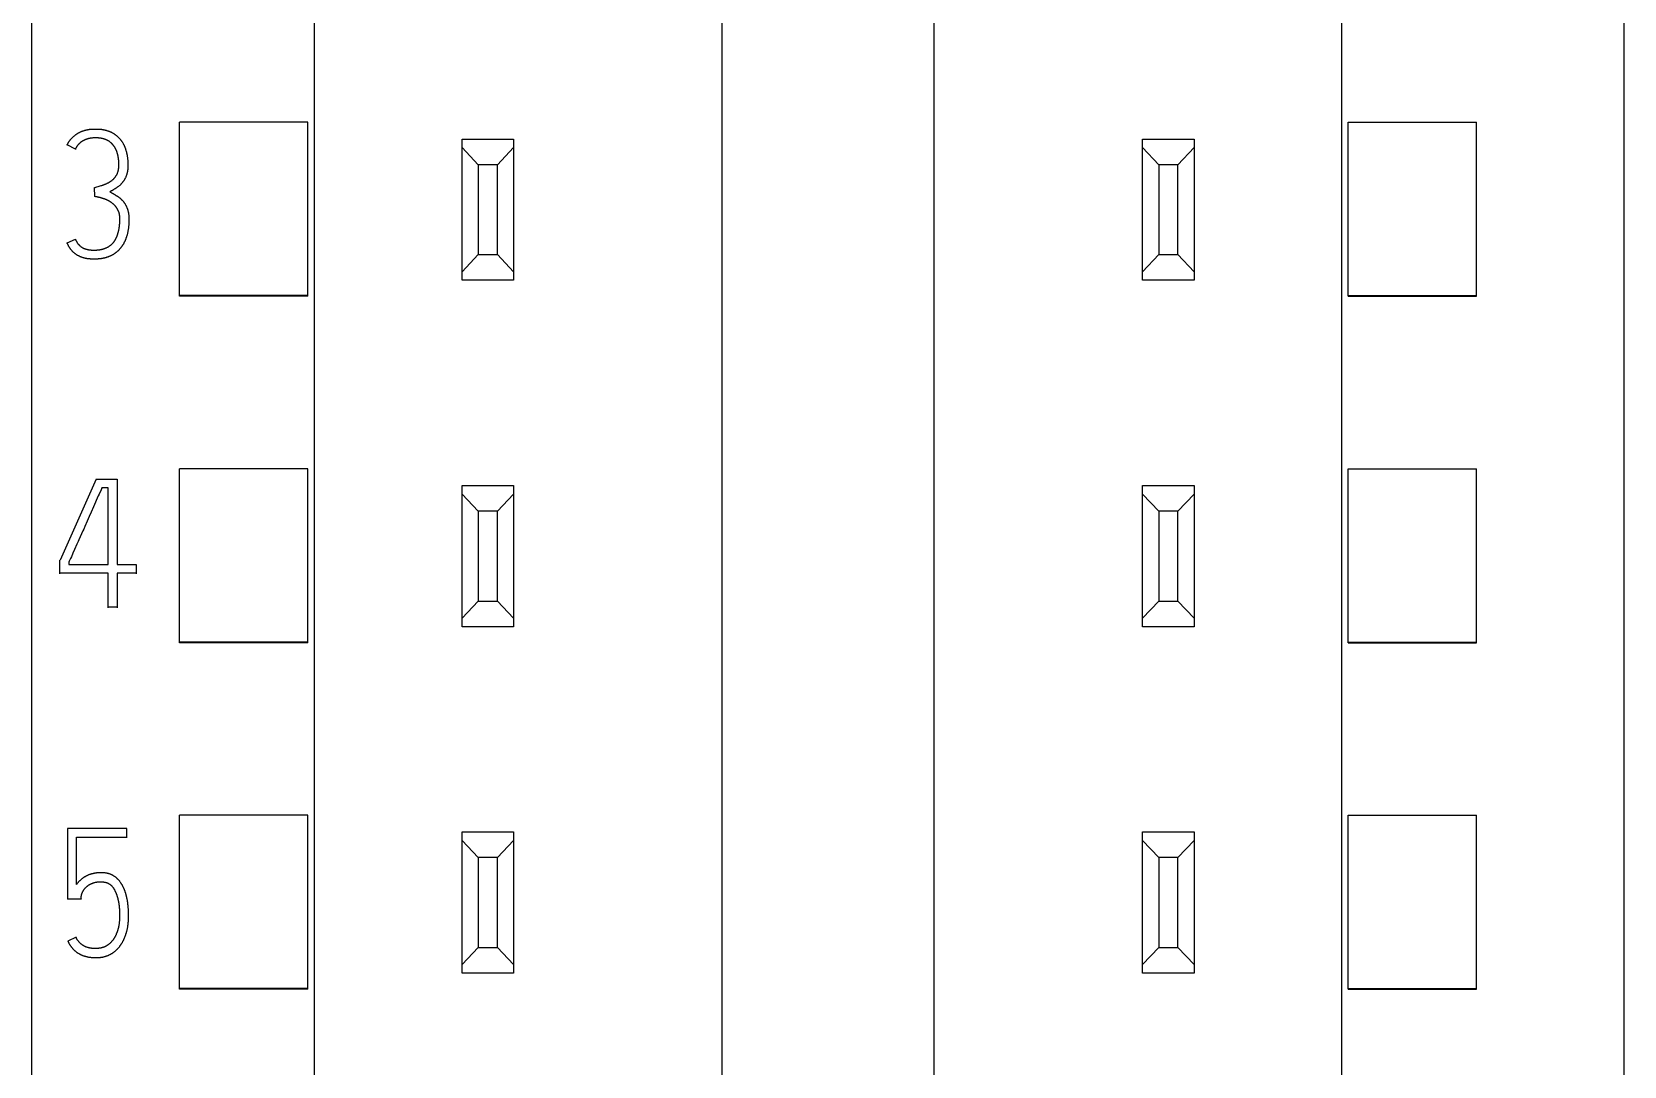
# Model space of a CAD drawing. Extents: x 0 to 594, y 0 to 420.
# Drawn here: x 149.57 to 174.37, y 262.77 to 278.89 of the extents above; entities that cross this region are included whole.
import ezdxf

# ---------------------------------------------------------------- set-up
doc = ezdxf.new("R2010")
doc.units = 0
doc.header["$LTSCALE"] = 32.67
doc.layers.add('20000_FRONT_O', color=7, linetype='CONTINUOUS')
doc.layers.add('20500_FRONT_O_LABELING', color=7, linetype='CONTINUOUS')

msp = doc.modelspace()

# ---------------------------------------------------------------- linework, layer by layer
at = {"layer": '20000_FRONT_O', "color": 7, "linetype": 'CONTINUOUS'}
for p, q in [((149.57, 216.617), (149.57, 363.617)), ((174.37, 216.617), (174.37, 363.617)), ((153.97, 231.617), (153.97, 353.434)), ((169.97, 231.617), (169.97, 353.434)), ((160.32, 242.335), (160.32, 343.817)), ((163.62, 343.817), (163.62, 242.335)), ((151.87, 274.767), (151.87, 277.481)), ((153.87, 277.481), (151.87, 277.481)), ((153.87, 274.767), (153.87, 277.481)), ((170.07, 274.767), (170.07, 277.481)), ((170.07, 277.481), (172.07, 277.481)), ((172.07, 274.767), (172.07, 277.481)), ((156.27, 275.017), (156.27, 277.217)), ((156.27, 277.217), (157.07, 277.217)), ((156.52, 276.817), (156.27, 277.084)), ((157.07, 277.084), (156.82, 276.817)), ((157.07, 277.217), (157.07, 275.017)), ((166.87, 275.017), (166.87, 277.217)), ((166.87, 277.217), (167.67, 277.217)), ((167.12, 276.817), (166.87, 277.084)), ((167.67, 277.084), (167.42, 276.817)), ((167.67, 277.217), (167.67, 275.017)), ((156.52, 276.817), (156.52, 275.417)), ((156.82, 276.817), (156.52, 276.817)), ((156.82, 275.417), (156.82, 276.817)), ((167.12, 276.817), (167.12, 275.417)), ((167.42, 276.817), (167.12, 276.817)), ((167.42, 275.417), (167.42, 276.817)), ((156.27, 275.15), (156.52, 275.417)), ((156.52, 275.417), (156.82, 275.417)), ((156.82, 275.417), (157.07, 275.15)), ((166.87, 275.15), (167.12, 275.417)), ((167.12, 275.417), (167.42, 275.417)), ((167.42, 275.417), (167.67, 275.15)), ((157.07, 275.017), (156.27, 275.017)), ((167.67, 275.017), (166.87, 275.017)), ((153.87, 274.78), (151.87, 274.78)), ((153.87, 274.767), (151.87, 274.767)), ((170.07, 274.78), (172.07, 274.78)), ((170.07, 274.767), (172.07, 274.767)), ((151.87, 269.367), (151.87, 272.079)), ((153.87, 272.079), (151.87, 272.079)), ((153.87, 269.367), (153.87, 272.079)), ((170.07, 269.367), (170.07, 272.079)), ((170.07, 272.079), (172.07, 272.079)), ((172.07, 269.367), (172.07, 272.079)), ((156.27, 269.617), (156.27, 271.817)), ((156.27, 271.817), (157.07, 271.817)), ((157.07, 271.817), (157.07, 269.617)), ((166.87, 269.617), (166.87, 271.817)), ((166.87, 271.817), (167.67, 271.817)), ((167.67, 271.817), (167.67, 269.617)), ((156.52, 271.417), (156.27, 271.684)), ((157.07, 271.684), (156.82, 271.417)), ((167.12, 271.417), (166.87, 271.684)), ((167.67, 271.684), (167.42, 271.417)), ((156.52, 271.417), (156.52, 270.017)), ((156.82, 271.417), (156.52, 271.417)), ((156.82, 270.017), (156.82, 271.417)), ((167.12, 271.417), (167.12, 270.017)), ((167.42, 271.417), (167.12, 271.417)), ((167.42, 270.017), (167.42, 271.417)), ((156.27, 269.75), (156.52, 270.017)), ((156.52, 270.017), (156.82, 270.017)), ((156.82, 270.017), (157.07, 269.75)), ((166.87, 269.75), (167.12, 270.017)), ((167.12, 270.017), (167.42, 270.017)), ((167.42, 270.017), (167.67, 269.75)), ((157.07, 269.617), (156.27, 269.617)), ((167.67, 269.617), (166.87, 269.617)), ((153.87, 269.378), (151.87, 269.378)), ((153.87, 269.367), (151.87, 269.367)), ((170.07, 269.378), (172.07, 269.378)), ((170.07, 269.367), (172.07, 269.367)), ((151.87, 263.967), (151.87, 266.678)), ((153.87, 266.678), (151.87, 266.678)), ((153.87, 263.967), (153.87, 266.678)), ((170.07, 263.967), (170.07, 266.678)), ((170.07, 266.678), (172.07, 266.678)), ((172.07, 263.967), (172.07, 266.678)), ((156.27, 264.217), (156.27, 266.417)), ((156.27, 266.417), (157.07, 266.417)), ((157.07, 266.417), (157.07, 264.217)), ((166.87, 264.217), (166.87, 266.417)), ((166.87, 266.417), (167.67, 266.417)), ((167.67, 266.417), (167.67, 264.217)), ((156.52, 266.017), (156.27, 266.284)), ((157.07, 266.284), (156.82, 266.017)), ((167.12, 266.017), (166.87, 266.284)), ((167.67, 266.284), (167.42, 266.017)), ((156.52, 266.017), (156.52, 264.617)), ((156.82, 266.017), (156.52, 266.017)), ((156.82, 264.617), (156.82, 266.017)), ((167.12, 266.017), (167.12, 264.617)), ((167.42, 266.017), (167.12, 266.017)), ((167.42, 264.617), (167.42, 266.017)), ((156.27, 264.35), (156.52, 264.617)), ((156.52, 264.617), (156.82, 264.617)), ((156.82, 264.617), (157.07, 264.35)), ((166.87, 264.35), (167.12, 264.617)), ((167.12, 264.617), (167.42, 264.617)), ((167.42, 264.617), (167.67, 264.35)), ((157.07, 264.217), (156.27, 264.217)), ((167.67, 264.217), (166.87, 264.217)), ((153.87, 263.977), (151.87, 263.977)), ((153.87, 263.967), (151.87, 263.967)), ((170.07, 263.977), (172.07, 263.977)), ((170.07, 263.967), (172.07, 263.967))]:
    msp.add_line(p, q, dxfattribs=at)
at = {"layer": '20500_FRONT_O_LABELING', "color": 7, "linetype": 'CONTINUOUS'}
for p, q in [((150.119, 277.125), (150.119, 277.119)), ((150.247, 277.061), (150.119, 277.125)), ((150.247, 277.061), (150.247, 277.055)), ((150.544, 276.46), (150.544, 276.453)), ((150.552, 276.321), (150.544, 276.46)), ((150.552, 276.321), (150.552, 276.315)), ((150.566, 276.466), (150.582, 276.471)), ((150.582, 276.471), (150.604, 276.478)), ((150.604, 276.478), (150.648, 276.491)), ((150.648, 276.491), (150.659, 276.495)), ((150.659, 276.495), (150.67, 276.499)), ((150.119, 275.598), (150.247, 275.656)), ((150.119, 275.598), (150.119, 275.591)), ((150.569, 271.918), (150.009, 270.653)), ((150.569, 271.918), (150.899, 271.918)), ((150.899, 271.918), (150.899, 270.587)), ((150.605, 271.654), (150.532, 271.486)), ((150.618, 271.682), (150.605, 271.654)), ((150.648, 271.751), (150.618, 271.682)), ((150.66, 271.779), (150.648, 271.751)), ((150.66, 271.779), (150.66, 271.773)), ((150.757, 271.779), (150.66, 271.779)), ((150.757, 270.587), (150.757, 271.779)), ((150.464, 271.333), (150.433, 271.263)), ((150.495, 271.403), (150.464, 271.333)), ((150.532, 271.486), (150.495, 271.403)), ((150.365, 271.11), (150.303, 270.971)), ((150.377, 271.138), (150.365, 271.11)), ((150.396, 271.18), (150.377, 271.138)), ((150.433, 271.263), (150.396, 271.18)), ((150.235, 270.818), (150.21, 270.762)), ((150.272, 270.901), (150.235, 270.818)), ((150.29, 270.943), (150.272, 270.901)), ((150.303, 270.971), (150.29, 270.943)), ((150.008, 270.442), (150.008, 270.654)), ((150.147, 270.623), (150.147, 270.587)), ((150.147, 270.587), (150.757, 270.587)), ((150.185, 270.706), (150.172, 270.679)), ((150.21, 270.762), (150.185, 270.706)), ((150.899, 270.587), (151.193, 270.587)), ((151.193, 270.587), (151.193, 270.442)), ((150.757, 270.449), (150.008, 270.449)), ((150.757, 269.913), (150.757, 270.449)), ((150.899, 270.449), (150.899, 269.913)), ((151.193, 270.449), (150.899, 270.449)), ((150.899, 269.919), (150.757, 269.919)), ((150.125, 266.473), (150.125, 265.369)), ((151.049, 266.473), (150.125, 266.473)), ((151.049, 266.328), (151.049, 266.473)), ((150.264, 265.597), (150.264, 266.334)), ((150.264, 266.334), (151.049, 266.334)), ((150.125, 265.375), (150.336, 265.375)), ((150.336, 265.375), (150.336, 265.369)), ((150.934, 265.205), (150.935, 265.193)), ((150.935, 265.193), (150.935, 265.181)), ((150.935, 265.181), (150.936, 265.169)), ((150.936, 265.169), (150.936, 265.157)), ((151.076, 265.133), (151.076, 265.147)), ((151.076, 265.12), (151.076, 265.133)), ((150.258, 264.776), (150.13, 264.717)), ((150.13, 264.717), (150.13, 264.711)), ((150.531, 264.461), (150.545, 264.46))]:
    msp.add_line(p, q, dxfattribs=at)
for points in [[(150.119, 277.125), (150.122, 277.131), (150.125, 277.137), (150.128, 277.143), (150.131, 277.15), (150.135, 277.156), (150.138, 277.161), (150.142, 277.167), (150.145, 277.173), (150.149, 277.179), (150.153, 277.185), (150.157, 277.19), (150.161, 277.196), (150.165, 277.201), (150.169, 277.206), (150.173, 277.212), (150.178, 277.217), (150.182, 277.222), (150.187, 277.227), (150.191, 277.232), (150.196, 277.237), (150.201, 277.242), (150.206, 277.247), (150.211, 277.252), (150.216, 277.256), (150.221, 277.261), (150.226, 277.265), (150.232, 277.27), (150.237, 277.274), (150.243, 277.278), (150.248, 277.282), (150.254, 277.286), (150.259, 277.29), (150.265, 277.294), (150.271, 277.298), (150.276, 277.301), (150.282, 277.305), (150.288, 277.309), (150.294, 277.312), (150.3, 277.315), (150.306, 277.319), (150.312, 277.322), (150.319, 277.325), (150.325, 277.328), (150.331, 277.33), (150.337, 277.333), (150.344, 277.336), (150.35, 277.338), (150.356, 277.341), (150.363, 277.343), (150.369, 277.346), (150.376, 277.348), (150.382, 277.35), (150.389, 277.352), (150.395, 277.354), (150.402, 277.355), (150.408, 277.357), (150.415, 277.359), (150.422, 277.36), (150.429, 277.362), (150.435, 277.363), (150.442, 277.364), (150.449, 277.365), (150.456, 277.367), (150.462, 277.368), (150.469, 277.369), (150.476, 277.369), (150.483, 277.37), (150.49, 277.371), (150.496, 277.371), (150.503, 277.372), (150.51, 277.373), (150.517, 277.373), (150.524, 277.373), (150.53, 277.374), (150.537, 277.374), (150.544, 277.374), (150.551, 277.374), (150.558, 277.374), (150.564, 277.374), (150.571, 277.374), (150.578, 277.374), (150.585, 277.374), (150.592, 277.374), (150.598, 277.373), (150.605, 277.373), (150.612, 277.373), (150.619, 277.372), (150.626, 277.372), (150.633, 277.371), (150.639, 277.37), (150.646, 277.37), (150.653, 277.369), (150.66, 277.368), (150.667, 277.367), (150.673, 277.366), (150.68, 277.364), (150.687, 277.363), (150.694, 277.362), (150.7, 277.361), (150.707, 277.359), (150.714, 277.357), (150.72, 277.356), (150.727, 277.354), (150.733, 277.352), (150.74, 277.35), (150.747, 277.348), (150.753, 277.346), (150.759, 277.344), (150.766, 277.342), (150.772, 277.339), (150.779, 277.337), (150.785, 277.334), (150.791, 277.331), (150.798, 277.329), (150.804, 277.326), (150.81, 277.323), (150.816, 277.32), (150.822, 277.316), (150.828, 277.313), (150.834, 277.31), (150.84, 277.306), (150.846, 277.303), (150.852, 277.299), (150.857, 277.295), (150.863, 277.291), (150.868, 277.288), (150.874, 277.283), (150.879, 277.279), (150.885, 277.275), (150.89, 277.271), (150.895, 277.266), (150.9, 277.262), (150.905, 277.257), (150.91, 277.253), (150.915, 277.248), (150.92, 277.243), (150.925, 277.238), (150.93, 277.233), (150.934, 277.228), (150.939, 277.223), (150.943, 277.218), (150.948, 277.212), (150.952, 277.207), (150.956, 277.202), (150.96, 277.196), (150.964, 277.191), (150.968, 277.185), (150.972, 277.179), (150.975, 277.174), (150.979, 277.168), (150.983, 277.162), (150.986, 277.156), (150.99, 277.15), (150.993, 277.144), (150.996, 277.138), (150.999, 277.132), (151.002, 277.126), (151.005, 277.12), (151.008, 277.113), (151.011, 277.107), (151.014, 277.101), (151.016, 277.095), (151.019, 277.088), (151.021, 277.082), (151.024, 277.075), (151.026, 277.069), (151.028, 277.063), (151.03, 277.056), (151.032, 277.05), (151.034, 277.043), (151.036, 277.037), (151.038, 277.03), (151.04, 277.023), (151.042, 277.017), (151.043, 277.01), (151.045, 277.004), (151.046, 276.997), (151.048, 276.99), (151.049, 276.984), (151.05, 276.977), (151.052, 276.97), (151.053, 276.964), (151.054, 276.957), (151.055, 276.95), (151.056, 276.943), (151.057, 276.937), (151.058, 276.93), (151.059, 276.923), (151.06, 276.916), (151.06, 276.909), (151.061, 276.903), (151.062, 276.896), (151.062, 276.889), (151.063, 276.882), (151.063, 276.875), (151.064, 276.869), (151.064, 276.862), (151.064, 276.855), (151.065, 276.848)], [(150.621, 277.233), (150.615, 277.233), (150.609, 277.234), (150.603, 277.234), (150.598, 277.235), (150.592, 277.235), (150.586, 277.235), (150.58, 277.235), (150.575, 277.236), (150.569, 277.236), (150.563, 277.236), (150.557, 277.236), (150.551, 277.236), (150.546, 277.235), (150.54, 277.235), (150.534, 277.235), (150.528, 277.234), (150.522, 277.234), (150.517, 277.234), (150.511, 277.233), (150.505, 277.232), (150.499, 277.232), (150.494, 277.231), (150.488, 277.23), (150.482, 277.229), (150.476, 277.229), (150.471, 277.228), (150.465, 277.227), (150.459, 277.225), (150.454, 277.224), (150.448, 277.223), (150.442, 277.221), (150.437, 277.22), (150.431, 277.218), (150.426, 277.217), (150.42, 277.215), (150.415, 277.213), (150.409, 277.211), (150.404, 277.209), (150.398, 277.207), (150.393, 277.205), (150.388, 277.202), (150.382, 277.2), (150.377, 277.197), (150.372, 277.194), (150.367, 277.192), (150.362, 277.189), (150.357, 277.186), (150.352, 277.183), (150.347, 277.179), (150.343, 277.176), (150.338, 277.173), (150.333, 277.169), (150.329, 277.165), (150.324, 277.162), (150.32, 277.158), (150.315, 277.154), (150.311, 277.15), (150.307, 277.146), (150.303, 277.142), (150.299, 277.138), (150.295, 277.133), (150.291, 277.129), (150.287, 277.125), (150.284, 277.12), (150.28, 277.116), (150.277, 277.111), (150.274, 277.106), (150.27, 277.101), (150.267, 277.097), (150.264, 277.092), (150.261, 277.087), (150.258, 277.082), (150.255, 277.077), (150.252, 277.071), (150.25, 277.066), (150.247, 277.061)], [(150.67, 276.499), (150.676, 276.5), (150.681, 276.502), (150.687, 276.504), (150.692, 276.506), (150.697, 276.508), (150.703, 276.51), (150.708, 276.512), (150.714, 276.514), (150.719, 276.516), (150.724, 276.519), (150.729, 276.521), (150.735, 276.523), (150.74, 276.526), (150.745, 276.528), (150.75, 276.531), (150.755, 276.534), (150.761, 276.536), (150.766, 276.539), (150.771, 276.542), (150.776, 276.545), (150.781, 276.548), (150.785, 276.551), (150.79, 276.554), (150.795, 276.557), (150.8, 276.56), (150.804, 276.564), (150.809, 276.567), (150.814, 276.571), (150.818, 276.574), (150.823, 276.578), (150.827, 276.582), (150.831, 276.585), (150.836, 276.589), (150.84, 276.593), (150.844, 276.598), (150.848, 276.602), (150.852, 276.606), (150.856, 276.61), (150.859, 276.615), (150.863, 276.619), (150.867, 276.623), (150.87, 276.628), (150.874, 276.633), (150.877, 276.637), (150.88, 276.642), (150.883, 276.647), (150.886, 276.652), (150.889, 276.657), (150.892, 276.662), (150.895, 276.667), (150.897, 276.672), (150.9, 276.677), (150.902, 276.683), (150.904, 276.688), (150.906, 276.693), (150.908, 276.699), (150.91, 276.704), (150.912, 276.71), (150.913, 276.715), (150.915, 276.721), (150.916, 276.726), (150.917, 276.732), (150.918, 276.738), (150.919, 276.743), (150.92, 276.749), (150.921, 276.755), (150.921, 276.76), (150.922, 276.766), (150.922, 276.772), (150.923, 276.778), (150.923, 276.784), (150.923, 276.789), (150.924, 276.795), (150.924, 276.801), (150.924, 276.807), (150.924, 276.812), (150.924, 276.818), (150.924, 276.824), (150.924, 276.83), (150.924, 276.835), (150.924, 276.841), (150.924, 276.847), (150.924, 276.853), (150.923, 276.858), (150.923, 276.864), (150.923, 276.87), (150.922, 276.875), (150.922, 276.881), (150.922, 276.887), (150.921, 276.893), (150.921, 276.898), (150.92, 276.904), (150.919, 276.91), (150.919, 276.915), (150.918, 276.921), (150.917, 276.927), (150.916, 276.932), (150.915, 276.938), (150.914, 276.944), (150.913, 276.949), (150.912, 276.955), (150.911, 276.961), (150.91, 276.966), (150.908, 276.972), (150.907, 276.978), (150.905, 276.983), (150.904, 276.989), (150.902, 276.995), (150.901, 277), (150.899, 277.006), (150.897, 277.011), (150.895, 277.017), (150.893, 277.022), (150.891, 277.027), (150.889, 277.033), (150.887, 277.038), (150.884, 277.043), (150.882, 277.049), (150.879, 277.054), (150.877, 277.059), (150.874, 277.064), (150.872, 277.069), (150.869, 277.074), (150.866, 277.079), (150.863, 277.084), (150.86, 277.089), (150.857, 277.094), (150.854, 277.099), (150.85, 277.104), (150.847, 277.109), (150.843, 277.113), (150.84, 277.118), (150.836, 277.123), (150.833, 277.127), (150.829, 277.131), (150.825, 277.136), (150.821, 277.14), (150.817, 277.144), (150.813, 277.148), (150.809, 277.152), (150.805, 277.156), (150.801, 277.16), (150.796, 277.164), (150.792, 277.168), (150.787, 277.171), (150.783, 277.175), (150.778, 277.178), (150.773, 277.182), (150.768, 277.185), (150.763, 277.188), (150.758, 277.191), (150.753, 277.194), (150.748, 277.197), (150.743, 277.199), (150.738, 277.202), (150.733, 277.204), (150.727, 277.207), (150.722, 277.209), (150.717, 277.211), (150.711, 277.213), (150.706, 277.215), (150.7, 277.217), (150.695, 277.218), (150.689, 277.22), (150.683, 277.221), (150.678, 277.223), (150.672, 277.224), (150.666, 277.226), (150.661, 277.227), (150.655, 277.228), (150.649, 277.229), (150.644, 277.23), (150.638, 277.231), (150.632, 277.231), (150.626, 277.232), (150.621, 277.233)], [(151.065, 276.807), (151.065, 276.8), (151.065, 276.794), (151.065, 276.787), (151.065, 276.78), (151.064, 276.773), (151.064, 276.766), (151.064, 276.76), (151.063, 276.753), (151.063, 276.746), (151.062, 276.739), (151.061, 276.733), (151.06, 276.726), (151.059, 276.719), (151.058, 276.712), (151.057, 276.705), (151.056, 276.699), (151.054, 276.692), (151.053, 276.685), (151.051, 276.678), (151.049, 276.672), (151.047, 276.665), (151.045, 276.659), (151.043, 276.652), (151.041, 276.646), (151.039, 276.639), (151.036, 276.633), (151.033, 276.627), (151.031, 276.621), (151.028, 276.614), (151.025, 276.608), (151.022, 276.602), (151.018, 276.596), (151.015, 276.59), (151.012, 276.584), (151.008, 276.578), (151.004, 276.572), (151.001, 276.567), (150.997, 276.561), (150.993, 276.555), (150.989, 276.55), (150.984, 276.545), (150.98, 276.539), (150.976, 276.534), (150.971, 276.529), (150.967, 276.524), (150.962, 276.519), (150.957, 276.514), (150.953, 276.509), (150.948, 276.504), (150.943, 276.5), (150.938, 276.495), (150.932, 276.49), (150.927, 276.486), (150.922, 276.482), (150.917, 276.477), (150.911, 276.473), (150.906, 276.469), (150.9, 276.465), (150.895, 276.461), (150.889, 276.457), (150.883, 276.453), (150.877, 276.45), (150.872, 276.446), (150.866, 276.442), (150.86, 276.439), (150.854, 276.435), (150.848, 276.432), (150.842, 276.428), (150.837, 276.425), (150.831, 276.422), (150.825, 276.418), (150.819, 276.415), (150.813, 276.412), (150.807, 276.408), (150.801, 276.405), (150.795, 276.402), (150.788, 276.399), (150.782, 276.396)], [(151.065, 276.848), (151.065, 276.841), (151.065, 276.835), (151.065, 276.828), (151.065, 276.821), (151.065, 276.814), (151.065, 276.806)], [(150.544, 276.46), (150.549, 276.461), (150.566, 276.466)], [(150.931, 276.055), (150.93, 276.061), (150.928, 276.066), (150.927, 276.072), (150.925, 276.078), (150.923, 276.083), (150.921, 276.089), (150.919, 276.094), (150.916, 276.099), (150.914, 276.105), (150.911, 276.11), (150.909, 276.115), (150.906, 276.12), (150.903, 276.126), (150.9, 276.131), (150.897, 276.136), (150.894, 276.141), (150.89, 276.145), (150.887, 276.15), (150.883, 276.155), (150.88, 276.16), (150.876, 276.164), (150.873, 276.169), (150.869, 276.173), (150.865, 276.178), (150.861, 276.182), (150.857, 276.186), (150.853, 276.19), (150.849, 276.195), (150.844, 276.199), (150.84, 276.203), (150.836, 276.206), (150.831, 276.21), (150.827, 276.214), (150.822, 276.218), (150.817, 276.221), (150.813, 276.225), (150.808, 276.228), (150.803, 276.231), (150.798, 276.234), (150.793, 276.238), (150.788, 276.241), (150.783, 276.244), (150.778, 276.247), (150.773, 276.25), (150.768, 276.253), (150.763, 276.255), (150.758, 276.258), (150.752, 276.261), (150.747, 276.263), (150.742, 276.266), (150.737, 276.268), (150.731, 276.271), (150.726, 276.273), (150.721, 276.275), (150.715, 276.277), (150.71, 276.28), (150.704, 276.282), (150.699, 276.284), (150.693, 276.286), (150.688, 276.287), (150.682, 276.289), (150.677, 276.291), (150.671, 276.293), (150.666, 276.294), (150.66, 276.296), (150.655, 276.298), (150.649, 276.299), (150.643, 276.301), (150.638, 276.302), (150.632, 276.304), (150.626, 276.305), (150.621, 276.307), (150.615, 276.308), (150.609, 276.31), (150.604, 276.311), (150.598, 276.312), (150.592, 276.313), (150.587, 276.315), (150.581, 276.316), (150.575, 276.317), (150.569, 276.318), (150.564, 276.319), (150.558, 276.32), (150.552, 276.321)], [(150.782, 276.396), (150.788, 276.393), (150.794, 276.39), (150.8, 276.387), (150.806, 276.384), (150.811, 276.38), (150.817, 276.377), (150.823, 276.374), (150.829, 276.371), (150.834, 276.367), (150.84, 276.364), (150.846, 276.361), (150.851, 276.357), (150.857, 276.354), (150.863, 276.351), (150.868, 276.347), (150.874, 276.344), (150.879, 276.34), (150.885, 276.337), (150.89, 276.333), (150.896, 276.33), (150.901, 276.326), (150.907, 276.322), (150.912, 276.319), (150.918, 276.315), (150.923, 276.311), (150.928, 276.307), (150.933, 276.303), (150.938, 276.299), (150.944, 276.295), (150.949, 276.29), (150.954, 276.286), (150.959, 276.281), (150.963, 276.277), (150.968, 276.272), (150.973, 276.268), (150.977, 276.263), (150.982, 276.258), (150.986, 276.253), (150.99, 276.248), (150.995, 276.243), (150.999, 276.238), (151.003, 276.233), (151.007, 276.227), (151.01, 276.222), (151.014, 276.217), (151.018, 276.211), (151.021, 276.206), (151.025, 276.2), (151.028, 276.194), (151.031, 276.188), (151.034, 276.182), (151.037, 276.177), (151.04, 276.171), (151.043, 276.165), (151.046, 276.159), (151.048, 276.153), (151.051, 276.146), (151.053, 276.14), (151.055, 276.134), (151.058, 276.128), (151.06, 276.122), (151.062, 276.115), (151.064, 276.109), (151.065, 276.103), (151.067, 276.097), (151.069, 276.09), (151.07, 276.084), (151.072, 276.077), (151.073, 276.071), (151.074, 276.064), (151.075, 276.058), (151.076, 276.051), (151.077, 276.045), (151.078, 276.038), (151.079, 276.031), (151.079, 276.025), (151.08, 276.018), (151.08, 276.012), (151.081, 276.005), (151.081, 275.999), (151.081, 275.992), (151.082, 275.986), (151.082, 275.979), (151.082, 275.973), (151.082, 275.966), (151.082, 275.959), (151.082, 275.953), (151.082, 275.946), (151.082, 275.94), (151.082, 275.933), (151.081, 275.927), (151.081, 275.92), (151.081, 275.914), (151.081, 275.907), (151.08, 275.9), (151.08, 275.894), (151.079, 275.887), (151.079, 275.881), (151.078, 275.874), (151.078, 275.868), (151.077, 275.861), (151.077, 275.855), (151.076, 275.848), (151.075, 275.841), (151.074, 275.835), (151.074, 275.828), (151.073, 275.822), (151.072, 275.815), (151.071, 275.809), (151.07, 275.802), (151.069, 275.796), (151.067, 275.789), (151.066, 275.783), (151.065, 275.777), (151.064, 275.77), (151.062, 275.764), (151.061, 275.757), (151.06, 275.751), (151.058, 275.745), (151.057, 275.738), (151.055, 275.732), (151.053, 275.726), (151.052, 275.719), (151.05, 275.713), (151.048, 275.707), (151.046, 275.701), (151.044, 275.694), (151.042, 275.688), (151.04, 275.682), (151.038, 275.676), (151.036, 275.67), (151.034, 275.664), (151.032, 275.657), (151.029, 275.651), (151.027, 275.645), (151.024, 275.639), (151.022, 275.633), (151.019, 275.627), (151.016, 275.621), (151.013, 275.615), (151.01, 275.609), (151.007, 275.603), (151.004, 275.598), (151.001, 275.592), (150.998, 275.586), (150.995, 275.58), (150.991, 275.574), (150.988, 275.569), (150.984, 275.563), (150.981, 275.558), (150.977, 275.552), (150.973, 275.547), (150.97, 275.541), (150.966, 275.536), (150.962, 275.531), (150.958, 275.526), (150.954, 275.52), (150.95, 275.515), (150.945, 275.51), (150.941, 275.505), (150.937, 275.5), (150.932, 275.496), (150.928, 275.491), (150.923, 275.486), (150.918, 275.481), (150.914, 275.477), (150.909, 275.472), (150.904, 275.468), (150.899, 275.463), (150.894, 275.459), (150.889, 275.455), (150.884, 275.451), (150.878, 275.447), (150.873, 275.443), (150.868, 275.439), (150.863, 275.435), (150.857, 275.431), (150.852, 275.428), (150.846, 275.424), (150.841, 275.42), (150.835, 275.417), (150.829, 275.414), (150.824, 275.411), (150.818, 275.407), (150.812, 275.404), (150.806, 275.401), (150.8, 275.398), (150.794, 275.396), (150.788, 275.393), (150.782, 275.39), (150.776, 275.388), (150.77, 275.385), (150.764, 275.383), (150.757, 275.38), (150.751, 275.378), (150.745, 275.376), (150.739, 275.374), (150.732, 275.372), (150.726, 275.37)], [(150.247, 275.656), (150.249, 275.65), (150.252, 275.645), (150.254, 275.64), (150.257, 275.635), (150.26, 275.629), (150.263, 275.624), (150.265, 275.619), (150.268, 275.614), (150.271, 275.609), (150.275, 275.604), (150.278, 275.599), (150.281, 275.595), (150.285, 275.59), (150.288, 275.585), (150.292, 275.581), (150.296, 275.576), (150.3, 275.572), (150.304, 275.567), (150.308, 275.563), (150.312, 275.559), (150.316, 275.555), (150.321, 275.551), (150.325, 275.547), (150.33, 275.544), (150.334, 275.54), (150.339, 275.537), (150.344, 275.533), (150.349, 275.53), (150.354, 275.527), (150.359, 275.524), (150.364, 275.521), (150.369, 275.519), (150.375, 275.516), (150.38, 275.514), (150.386, 275.511), (150.391, 275.509), (150.397, 275.507), (150.402, 275.505), (150.408, 275.504), (150.413, 275.502), (150.419, 275.5), (150.425, 275.499), (150.43, 275.498), (150.436, 275.496), (150.442, 275.495), (150.448, 275.494), (150.453, 275.493), (150.459, 275.492), (150.465, 275.491), (150.471, 275.491), (150.477, 275.49), (150.483, 275.489), (150.489, 275.489), (150.494, 275.488), (150.5, 275.488), (150.506, 275.488), (150.512, 275.487), (150.518, 275.487), (150.524, 275.487), (150.529, 275.487), (150.535, 275.487), (150.541, 275.487), (150.547, 275.487), (150.553, 275.487), (150.559, 275.487), (150.564, 275.487), (150.57, 275.488), (150.576, 275.488), (150.582, 275.488), (150.588, 275.489), (150.593, 275.489), (150.599, 275.49), (150.605, 275.49), (150.611, 275.491), (150.617, 275.492), (150.623, 275.492), (150.628, 275.493), (150.634, 275.494), (150.64, 275.495), (150.646, 275.496), (150.652, 275.497), (150.657, 275.499), (150.663, 275.5), (150.669, 275.501), (150.674, 275.503), (150.68, 275.504), (150.686, 275.506), (150.691, 275.508), (150.697, 275.51), (150.703, 275.511), (150.708, 275.513), (150.714, 275.515), (150.719, 275.518), (150.724, 275.52), (150.73, 275.522), (150.735, 275.525), (150.74, 275.527), (150.746, 275.53), (150.751, 275.533), (150.756, 275.535), (150.761, 275.538), (150.766, 275.541), (150.771, 275.544), (150.776, 275.548), (150.781, 275.551), (150.786, 275.554), (150.791, 275.558), (150.795, 275.561), (150.8, 275.565), (150.804, 275.569), (150.809, 275.573), (150.813, 275.577), (150.817, 275.581), (150.821, 275.585), (150.825, 275.589), (150.829, 275.593), (150.833, 275.598), (150.837, 275.602), (150.841, 275.607), (150.845, 275.611), (150.848, 275.616), (150.852, 275.621), (150.855, 275.625), (150.859, 275.63), (150.862, 275.635), (150.865, 275.64), (150.868, 275.645), (150.871, 275.65), (150.874, 275.655), (150.877, 275.661), (150.879, 275.666), (150.882, 275.671), (150.885, 275.676), (150.887, 275.682), (150.889, 275.687), (150.892, 275.693), (150.894, 275.698), (150.896, 275.703), (150.898, 275.709), (150.9, 275.714), (150.902, 275.72), (150.904, 275.726), (150.906, 275.731), (150.908, 275.737), (150.91, 275.742), (150.911, 275.748), (150.913, 275.754), (150.914, 275.759), (150.916, 275.765), (150.917, 275.771), (150.919, 275.776), (150.92, 275.782), (150.921, 275.788), (150.922, 275.793), (150.924, 275.799), (150.925, 275.805), (150.926, 275.81), (150.927, 275.816), (150.928, 275.822), (150.929, 275.828), (150.93, 275.834), (150.931, 275.839), (150.932, 275.845), (150.933, 275.851), (150.933, 275.857), (150.934, 275.863), (150.935, 275.868), (150.935, 275.874), (150.936, 275.88), (150.937, 275.886), (150.937, 275.892), (150.938, 275.898), (150.938, 275.903), (150.939, 275.909), (150.939, 275.915), (150.939, 275.921), (150.94, 275.927), (150.94, 275.933), (150.94, 275.939), (150.94, 275.944), (150.94, 275.95), (150.941, 275.956), (150.941, 275.962), (150.941, 275.968), (150.94, 275.974), (150.94, 275.98), (150.94, 275.985), (150.94, 275.991), (150.94, 275.997), (150.939, 276.003), (150.939, 276.009), (150.938, 276.015), (150.938, 276.021), (150.937, 276.026), (150.936, 276.032), (150.935, 276.038), (150.934, 276.044), (150.933, 276.05), (150.931, 276.055)], [(150.726, 275.37), (150.72, 275.368), (150.713, 275.367), (150.707, 275.365), (150.701, 275.363), (150.694, 275.362), (150.688, 275.36), (150.681, 275.359), (150.675, 275.358), (150.669, 275.357), (150.662, 275.355), (150.656, 275.354), (150.649, 275.353), (150.643, 275.352), (150.636, 275.351), (150.629, 275.351), (150.623, 275.35), (150.616, 275.349), (150.61, 275.349), (150.603, 275.348), (150.597, 275.347), (150.59, 275.347), (150.583, 275.347), (150.577, 275.346), (150.57, 275.346), (150.563, 275.346), (150.557, 275.346), (150.55, 275.346), (150.544, 275.345), (150.537, 275.345), (150.53, 275.345), (150.524, 275.346), (150.517, 275.346), (150.511, 275.346), (150.504, 275.346), (150.498, 275.346), (150.491, 275.347), (150.484, 275.347), (150.478, 275.348), (150.471, 275.348), (150.465, 275.349), (150.458, 275.35), (150.452, 275.35), (150.445, 275.351), (150.438, 275.352), (150.432, 275.353), (150.425, 275.354), (150.419, 275.355), (150.412, 275.357), (150.406, 275.358), (150.399, 275.359), (150.393, 275.361), (150.386, 275.363), (150.38, 275.364), (150.374, 275.366), (150.367, 275.368), (150.361, 275.37), (150.355, 275.372), (150.349, 275.375), (150.342, 275.377), (150.336, 275.379), (150.33, 275.382), (150.324, 275.384), (150.318, 275.387), (150.312, 275.39), (150.306, 275.392), (150.3, 275.395), (150.294, 275.398), (150.288, 275.402), (150.283, 275.405), (150.277, 275.408), (150.271, 275.412), (150.266, 275.415), (150.26, 275.419), (150.255, 275.422), (150.249, 275.426), (150.244, 275.43), (150.239, 275.434), (150.233, 275.438), (150.228, 275.442), (150.223, 275.447), (150.218, 275.451), (150.214, 275.456), (150.209, 275.46), (150.204, 275.465), (150.199, 275.47), (150.195, 275.475), (150.191, 275.48), (150.186, 275.485), (150.182, 275.49), (150.178, 275.495), (150.174, 275.5), (150.171, 275.506), (150.167, 275.511), (150.163, 275.517), (150.16, 275.522), (150.156, 275.528), (150.153, 275.533), (150.149, 275.539), (150.146, 275.545), (150.143, 275.55), (150.14, 275.556), (150.137, 275.562), (150.134, 275.568), (150.131, 275.574), (150.128, 275.58), (150.125, 275.586), (150.122, 275.592), (150.119, 275.598)], [(150.172, 270.679), (150.153, 270.637), (150.147, 270.623)], [(150.342, 265.681), (150.337, 265.677), (150.332, 265.672), (150.327, 265.668), (150.322, 265.663), (150.317, 265.658), (150.312, 265.654), (150.307, 265.649), (150.302, 265.644), (150.298, 265.639), (150.293, 265.634), (150.289, 265.629), (150.284, 265.624), (150.28, 265.619), (150.276, 265.613), (150.272, 265.608), (150.268, 265.602), (150.264, 265.597)], [(150.336, 265.375), (150.336, 265.381), (150.336, 265.387), (150.337, 265.393), (150.337, 265.399), (150.338, 265.405), (150.339, 265.411), (150.34, 265.417), (150.341, 265.423), (150.342, 265.429), (150.343, 265.435), (150.345, 265.44), (150.346, 265.446), (150.348, 265.452), (150.35, 265.458), (150.352, 265.464), (150.354, 265.469), (150.356, 265.475), (150.359, 265.48), (150.361, 265.486), (150.364, 265.491), (150.367, 265.496), (150.37, 265.502), (150.373, 265.507), (150.376, 265.512), (150.38, 265.517), (150.383, 265.522), (150.387, 265.527), (150.391, 265.531), (150.395, 265.536), (150.399, 265.541), (150.403, 265.545), (150.407, 265.549), (150.411, 265.554), (150.416, 265.558), (150.42, 265.562), (150.425, 265.566), (150.429, 265.57), (150.434, 265.574), (150.439, 265.577), (150.444, 265.581), (150.449, 265.584), (150.454, 265.588), (150.459, 265.591), (150.464, 265.594), (150.469, 265.597), (150.474, 265.6), (150.479, 265.603), (150.485, 265.606), (150.49, 265.609), (150.496, 265.611), (150.501, 265.614), (150.507, 265.616), (150.512, 265.618), (150.518, 265.621), (150.524, 265.623), (150.529, 265.625), (150.535, 265.626), (150.541, 265.628), (150.547, 265.63), (150.553, 265.631), (150.559, 265.633), (150.564, 265.634), (150.57, 265.635), (150.576, 265.636), (150.582, 265.637), (150.588, 265.638), (150.594, 265.639), (150.6, 265.639), (150.606, 265.64), (150.612, 265.64), (150.618, 265.641), (150.624, 265.641), (150.63, 265.641), (150.636, 265.641), (150.642, 265.641), (150.649, 265.641), (150.655, 265.641), (150.661, 265.64), (150.667, 265.64), (150.673, 265.64), (150.679, 265.639), (150.685, 265.638), (150.691, 265.637), (150.697, 265.636), (150.702, 265.635), (150.708, 265.634), (150.714, 265.633), (150.72, 265.631), (150.726, 265.63), (150.732, 265.628), (150.738, 265.626), (150.743, 265.624), (150.749, 265.622), (150.755, 265.619), (150.76, 265.617), (150.765, 265.614), (150.771, 265.611), (150.776, 265.608), (150.781, 265.605), (150.786, 265.601), (150.791, 265.597), (150.795, 265.594), (150.8, 265.59), (150.804, 265.586), (150.809, 265.581), (150.813, 265.577), (150.817, 265.573), (150.821, 265.568), (150.825, 265.563), (150.829, 265.559), (150.832, 265.554), (150.836, 265.549), (150.84, 265.544), (150.843, 265.539), (150.846, 265.534), (150.849, 265.528), (150.852, 265.523), (150.855, 265.518), (150.858, 265.513), (150.861, 265.507), (150.864, 265.502), (150.866, 265.497), (150.869, 265.491), (150.871, 265.486), (150.874, 265.48), (150.876, 265.475), (150.879, 265.469), (150.881, 265.463), (150.883, 265.458), (150.885, 265.452), (150.887, 265.446), (150.889, 265.441), (150.891, 265.435), (150.893, 265.429), (150.895, 265.423), (150.897, 265.418), (150.899, 265.412), (150.9, 265.406), (150.902, 265.4), (150.904, 265.395), (150.905, 265.389), (150.907, 265.383), (150.908, 265.377), (150.91, 265.371), (150.911, 265.366), (150.913, 265.36), (150.914, 265.354), (150.915, 265.348), (150.916, 265.342), (150.918, 265.336), (150.919, 265.33), (150.92, 265.324), (150.921, 265.319), (150.922, 265.313), (150.923, 265.307), (150.924, 265.301), (150.925, 265.295), (150.926, 265.289), (150.926, 265.283), (150.927, 265.277), (150.928, 265.271), (150.929, 265.265), (150.929, 265.259), (150.93, 265.253), (150.931, 265.247), (150.931, 265.241), (150.932, 265.235), (150.932, 265.229), (150.933, 265.223), (150.933, 265.217), (150.934, 265.211), (150.934, 265.205)], [(151.076, 265.147), (151.076, 265.154), (151.076, 265.16), (151.076, 265.167), (151.075, 265.174), (151.075, 265.181), (151.075, 265.187), (151.074, 265.194), (151.074, 265.201), (151.074, 265.208), (151.073, 265.214), (151.073, 265.221), (151.072, 265.228), (151.072, 265.235), (151.071, 265.241), (151.071, 265.248), (151.07, 265.255), (151.069, 265.261), (151.069, 265.268), (151.068, 265.275), (151.067, 265.281), (151.066, 265.288), (151.066, 265.295), (151.065, 265.302), (151.064, 265.308), (151.063, 265.315), (151.062, 265.322), (151.061, 265.328), (151.06, 265.335), (151.059, 265.342), (151.058, 265.348), (151.057, 265.355), (151.055, 265.362), (151.054, 265.368), (151.053, 265.375), (151.051, 265.382), (151.05, 265.388), (151.049, 265.395), (151.047, 265.402), (151.046, 265.408), (151.044, 265.415), (151.042, 265.421), (151.041, 265.428), (151.039, 265.435), (151.037, 265.441), (151.035, 265.448), (151.033, 265.454), (151.031, 265.461), (151.029, 265.467), (151.027, 265.474), (151.025, 265.48), (151.023, 265.487), (151.021, 265.493), (151.018, 265.499), (151.016, 265.506), (151.013, 265.512), (151.011, 265.518), (151.008, 265.525), (151.006, 265.531), (151.003, 265.537), (151, 265.543), (150.997, 265.55), (150.994, 265.556), (150.991, 265.562), (150.988, 265.568), (150.985, 265.574), (150.982, 265.58), (150.979, 265.586), (150.975, 265.592), (150.972, 265.598), (150.968, 265.604), (150.965, 265.609), (150.961, 265.615), (150.957, 265.621), (150.954, 265.626), (150.95, 265.632), (150.946, 265.637), (150.942, 265.643), (150.938, 265.648), (150.933, 265.653), (150.929, 265.659), (150.925, 265.664), (150.92, 265.669), (150.916, 265.674), (150.911, 265.679), (150.906, 265.683), (150.901, 265.688), (150.896, 265.693), (150.891, 265.698), (150.886, 265.702), (150.881, 265.706), (150.876, 265.711), (150.87, 265.715), (150.865, 265.719), (150.859, 265.723), (150.854, 265.727), (150.848, 265.73), (150.842, 265.734), (150.836, 265.737), (150.83, 265.741), (150.824, 265.744), (150.818, 265.747), (150.812, 265.75), (150.806, 265.753), (150.799, 265.756), (150.793, 265.758), (150.787, 265.761), (150.78, 265.763), (150.774, 265.765), (150.767, 265.767), (150.761, 265.769), (150.754, 265.771), (150.747, 265.772), (150.741, 265.774), (150.734, 265.775), (150.727, 265.776), (150.721, 265.777), (150.714, 265.778), (150.707, 265.779), (150.7, 265.78), (150.694, 265.781), (150.687, 265.781), (150.68, 265.782), (150.673, 265.782), (150.666, 265.782), (150.659, 265.782), (150.653, 265.782), (150.646, 265.782), (150.639, 265.782), (150.632, 265.782), (150.625, 265.782), (150.619, 265.781), (150.612, 265.781), (150.605, 265.781), (150.598, 265.78), (150.592, 265.779), (150.585, 265.779), (150.578, 265.778), (150.572, 265.777), (150.565, 265.776), (150.558, 265.775), (150.551, 265.774), (150.545, 265.773), (150.538, 265.772), (150.531, 265.77), (150.525, 265.769), (150.518, 265.767), (150.511, 265.766), (150.505, 265.764), (150.498, 265.762), (150.492, 265.76), (150.485, 265.758), (150.479, 265.756), (150.472, 265.754), (150.466, 265.752), (150.459, 265.749), (150.453, 265.747), (150.447, 265.744), (150.44, 265.742), (150.434, 265.739), (150.428, 265.736), (150.422, 265.733), (150.416, 265.73), (150.41, 265.727), (150.404, 265.723), (150.398, 265.72), (150.392, 265.717), (150.386, 265.713), (150.381, 265.709), (150.375, 265.705), (150.369, 265.702), (150.364, 265.698), (150.358, 265.694), (150.353, 265.69), (150.347, 265.685), (150.342, 265.681)], [(150.936, 265.157), (150.936, 265.145), (150.937, 265.139), (150.937, 265.133), (150.937, 265.127), (150.937, 265.121), (150.937, 265.115), (150.937, 265.109), (150.937, 265.103), (150.937, 265.097), (150.936, 265.091), (150.936, 265.085), (150.936, 265.079), (150.936, 265.073), (150.936, 265.067), (150.935, 265.061), (150.935, 265.055), (150.935, 265.049), (150.934, 265.043)], [(151.07, 264.985), (151.07, 264.991), (151.071, 264.998), (151.072, 265.005), (151.072, 265.012), (151.073, 265.018), (151.073, 265.025), (151.074, 265.032), (151.074, 265.039), (151.075, 265.045), (151.075, 265.052), (151.075, 265.059), (151.076, 265.066), (151.076, 265.073), (151.076, 265.079), (151.076, 265.086), (151.076, 265.093), (151.076, 265.1), (151.076, 265.106), (151.076, 265.12)], [(150.934, 265.043), (150.934, 265.037), (150.933, 265.031), (150.933, 265.025), (150.932, 265.019), (150.932, 265.013), (150.931, 265.007), (150.93, 265.001), (150.929, 264.996), (150.929, 264.99), (150.928, 264.984), (150.927, 264.978), (150.926, 264.972), (150.925, 264.966), (150.924, 264.96), (150.923, 264.954), (150.922, 264.948), (150.921, 264.942), (150.919, 264.936), (150.918, 264.93), (150.917, 264.925), (150.915, 264.919), (150.914, 264.913), (150.913, 264.907), (150.911, 264.901), (150.909, 264.895), (150.908, 264.889), (150.906, 264.884), (150.904, 264.878), (150.902, 264.872), (150.9, 264.866), (150.898, 264.86), (150.896, 264.855), (150.894, 264.849), (150.892, 264.843), (150.89, 264.838), (150.888, 264.832), (150.885, 264.827), (150.883, 264.821), (150.881, 264.816), (150.878, 264.81), (150.875, 264.805), (150.873, 264.799), (150.87, 264.794), (150.867, 264.788), (150.864, 264.783), (150.861, 264.778), (150.858, 264.772), (150.855, 264.767), (150.852, 264.762), (150.849, 264.757), (150.845, 264.752), (150.842, 264.747), (150.839, 264.742), (150.835, 264.737), (150.831, 264.732), (150.828, 264.727), (150.824, 264.722), (150.82, 264.718), (150.816, 264.713), (150.812, 264.709), (150.808, 264.704), (150.804, 264.7), (150.8, 264.695), (150.796, 264.691), (150.792, 264.687), (150.787, 264.683), (150.783, 264.679), (150.778, 264.675), (150.774, 264.671), (150.769, 264.667), (150.764, 264.663), (150.759, 264.659), (150.755, 264.656), (150.75, 264.652), (150.744, 264.649), (150.739, 264.645), (150.734, 264.642), (150.729, 264.639), (150.724, 264.636), (150.718, 264.633), (150.713, 264.631), (150.708, 264.628), (150.702, 264.626), (150.696, 264.623), (150.691, 264.621), (150.685, 264.619), (150.679, 264.617), (150.673, 264.615), (150.667, 264.614), (150.661, 264.612), (150.656, 264.611), (150.65, 264.609), (150.644, 264.608), (150.638, 264.607), (150.632, 264.606), (150.626, 264.605), (150.62, 264.604), (150.614, 264.604), (150.608, 264.603), (150.602, 264.603), (150.596, 264.602), (150.59, 264.602), (150.584, 264.601), (150.578, 264.601), (150.571, 264.601), (150.565, 264.601), (150.559, 264.601), (150.553, 264.601), (150.547, 264.601), (150.541, 264.601), (150.535, 264.601), (150.529, 264.601), (150.523, 264.602), (150.517, 264.602), (150.511, 264.603), (150.505, 264.603), (150.499, 264.604), (150.493, 264.605), (150.487, 264.605), (150.481, 264.606), (150.475, 264.607), (150.469, 264.609), (150.463, 264.61), (150.457, 264.611), (150.452, 264.613), (150.446, 264.614), (150.44, 264.616), (150.434, 264.618), (150.428, 264.62), (150.423, 264.622), (150.417, 264.624), (150.411, 264.626), (150.406, 264.629), (150.4, 264.631), (150.394, 264.634), (150.389, 264.637), (150.384, 264.639), (150.378, 264.642), (150.373, 264.645), (150.368, 264.649), (150.363, 264.652), (150.358, 264.655), (150.353, 264.659), (150.348, 264.662), (150.343, 264.666), (150.338, 264.67), (150.334, 264.674), (150.329, 264.678), (150.324, 264.682), (150.32, 264.686), (150.316, 264.69), (150.311, 264.695), (150.307, 264.699), (150.303, 264.704), (150.299, 264.708), (150.296, 264.713), (150.292, 264.718), (150.288, 264.723), (150.285, 264.728), (150.282, 264.733), (150.278, 264.738), (150.275, 264.743), (150.272, 264.748), (150.269, 264.754), (150.266, 264.759), (150.263, 264.765), (150.261, 264.77), (150.258, 264.776)], [(150.545, 264.46), (150.552, 264.46), (150.558, 264.46), (150.565, 264.46), (150.572, 264.459), (150.579, 264.459), (150.585, 264.459), (150.592, 264.46), (150.599, 264.46), (150.606, 264.46), (150.612, 264.46), (150.619, 264.461), (150.626, 264.462), (150.633, 264.462), (150.639, 264.463), (150.646, 264.464), (150.653, 264.465), (150.66, 264.466), (150.666, 264.467), (150.673, 264.468), (150.68, 264.47), (150.686, 264.471), (150.693, 264.473), (150.7, 264.474), (150.706, 264.476), (150.713, 264.478), (150.719, 264.48), (150.726, 264.482), (150.732, 264.484), (150.738, 264.486), (150.745, 264.489), (150.751, 264.491), (150.757, 264.494), (150.764, 264.496), (150.77, 264.499), (150.776, 264.502), (150.782, 264.505), (150.788, 264.508), (150.794, 264.511), (150.8, 264.515), (150.806, 264.518), (150.812, 264.521), (150.818, 264.525), (150.824, 264.529), (150.829, 264.532), (150.835, 264.536), (150.841, 264.54), (150.846, 264.544), (150.852, 264.548), (150.857, 264.552), (150.862, 264.556), (150.867, 264.561), (150.873, 264.565), (150.878, 264.569), (150.883, 264.574), (150.888, 264.579), (150.892, 264.583), (150.897, 264.588), (150.902, 264.593), (150.907, 264.598), (150.911, 264.603), (150.916, 264.608), (150.92, 264.613), (150.925, 264.618), (150.929, 264.624), (150.933, 264.629), (150.938, 264.634), (150.942, 264.64), (150.946, 264.645), (150.95, 264.651), (150.953, 264.656), (150.957, 264.662), (150.961, 264.668), (150.965, 264.673), (150.968, 264.679), (150.972, 264.685), (150.975, 264.691), (150.979, 264.696), (150.982, 264.702), (150.985, 264.708), (150.988, 264.714), (150.992, 264.72), (150.995, 264.726), (150.998, 264.732), (151.001, 264.738), (151.003, 264.744), (151.006, 264.751), (151.009, 264.757), (151.012, 264.763), (151.014, 264.769), (151.017, 264.776), (151.02, 264.782), (151.022, 264.788), (151.025, 264.795), (151.027, 264.801), (151.029, 264.807), (151.031, 264.814), (151.034, 264.82), (151.036, 264.827), (151.038, 264.833), (151.04, 264.84), (151.042, 264.846), (151.044, 264.852), (151.045, 264.859), (151.047, 264.865), (151.049, 264.872), (151.051, 264.878), (151.052, 264.885), (151.054, 264.892), (151.055, 264.898), (151.057, 264.905), (151.058, 264.911), (151.059, 264.918), (151.061, 264.925), (151.062, 264.931), (151.063, 264.938), (151.064, 264.944), (151.065, 264.951), (151.066, 264.958), (151.067, 264.964), (151.068, 264.971), (151.069, 264.978), (151.07, 264.985)], [(150.13, 264.717), (150.133, 264.711), (150.136, 264.705), (150.139, 264.699), (150.142, 264.693), (150.145, 264.687), (150.148, 264.681), (150.152, 264.675), (150.155, 264.67), (150.158, 264.664), (150.162, 264.658), (150.165, 264.652), (150.169, 264.647), (150.173, 264.641), (150.176, 264.636), (150.18, 264.63), (150.184, 264.625), (150.188, 264.619), (150.192, 264.614), (150.197, 264.609), (150.201, 264.604), (150.205, 264.599), (150.21, 264.594), (150.215, 264.589), (150.219, 264.584), (150.224, 264.579), (150.229, 264.575), (150.234, 264.57), (150.239, 264.566), (150.244, 264.562), (150.25, 264.557), (150.255, 264.553), (150.26, 264.549), (150.266, 264.545), (150.271, 264.541), (150.277, 264.537), (150.282, 264.534), (150.288, 264.53), (150.293, 264.527), (150.299, 264.523), (150.305, 264.52), (150.311, 264.516), (150.316, 264.513), (150.322, 264.51), (150.328, 264.507), (150.335, 264.504), (150.341, 264.501), (150.347, 264.498), (150.353, 264.496), (150.36, 264.493), (150.366, 264.491), (150.372, 264.489), (150.379, 264.486), (150.385, 264.484), (150.391, 264.482), (150.398, 264.48), (150.404, 264.479), (150.411, 264.477), (150.417, 264.475), (150.424, 264.474), (150.43, 264.472), (150.437, 264.471), (150.444, 264.469), (150.45, 264.468), (150.457, 264.467), (150.464, 264.466), (150.47, 264.465), (150.477, 264.465), (150.484, 264.464), (150.491, 264.463), (150.498, 264.463), (150.504, 264.462), (150.511, 264.462), (150.518, 264.462), (150.531, 264.461)]]:
    msp.add_lwpolyline(points, dxfattribs=at)

doc.saveas('drawing.dxf')
